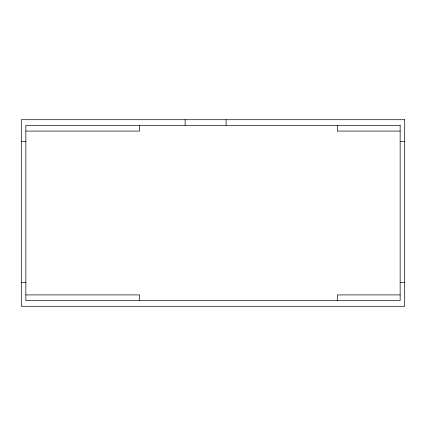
<?xml version="1.0" encoding="UTF-8"?>
<svg xmlns="http://www.w3.org/2000/svg" width="426" height="426" viewBox="0 0 426 426"><rect width="100%" height="100%" fill="white"/><g stroke="black" fill="none" stroke-linecap="round" stroke-linejoin="round"><path stroke-width="0.64" d="M25.853 131.086L139.621 131.086L139.621 125.398M400.147 131.086L337.307 131.086L337.307 125.398M21.3 141.325L25.853 141.325M400.147 141.325L404.7 141.325M21.3 282.401L25.853 282.401M400.147 282.401L404.7 282.401M25.853 294.914L139.621 294.914L139.621 300.602M400.147 294.914L337.307 294.914L337.307 300.602M226.084 119.711L226.084 125.398M185.129 119.711L185.129 125.398M404.7 119.711L21.3 119.711L21.3 306.289L404.7 306.289L404.7 119.711M400.147 125.398L25.853 125.398L25.853 300.602L400.147 300.602L400.147 125.398"/></g></svg>
